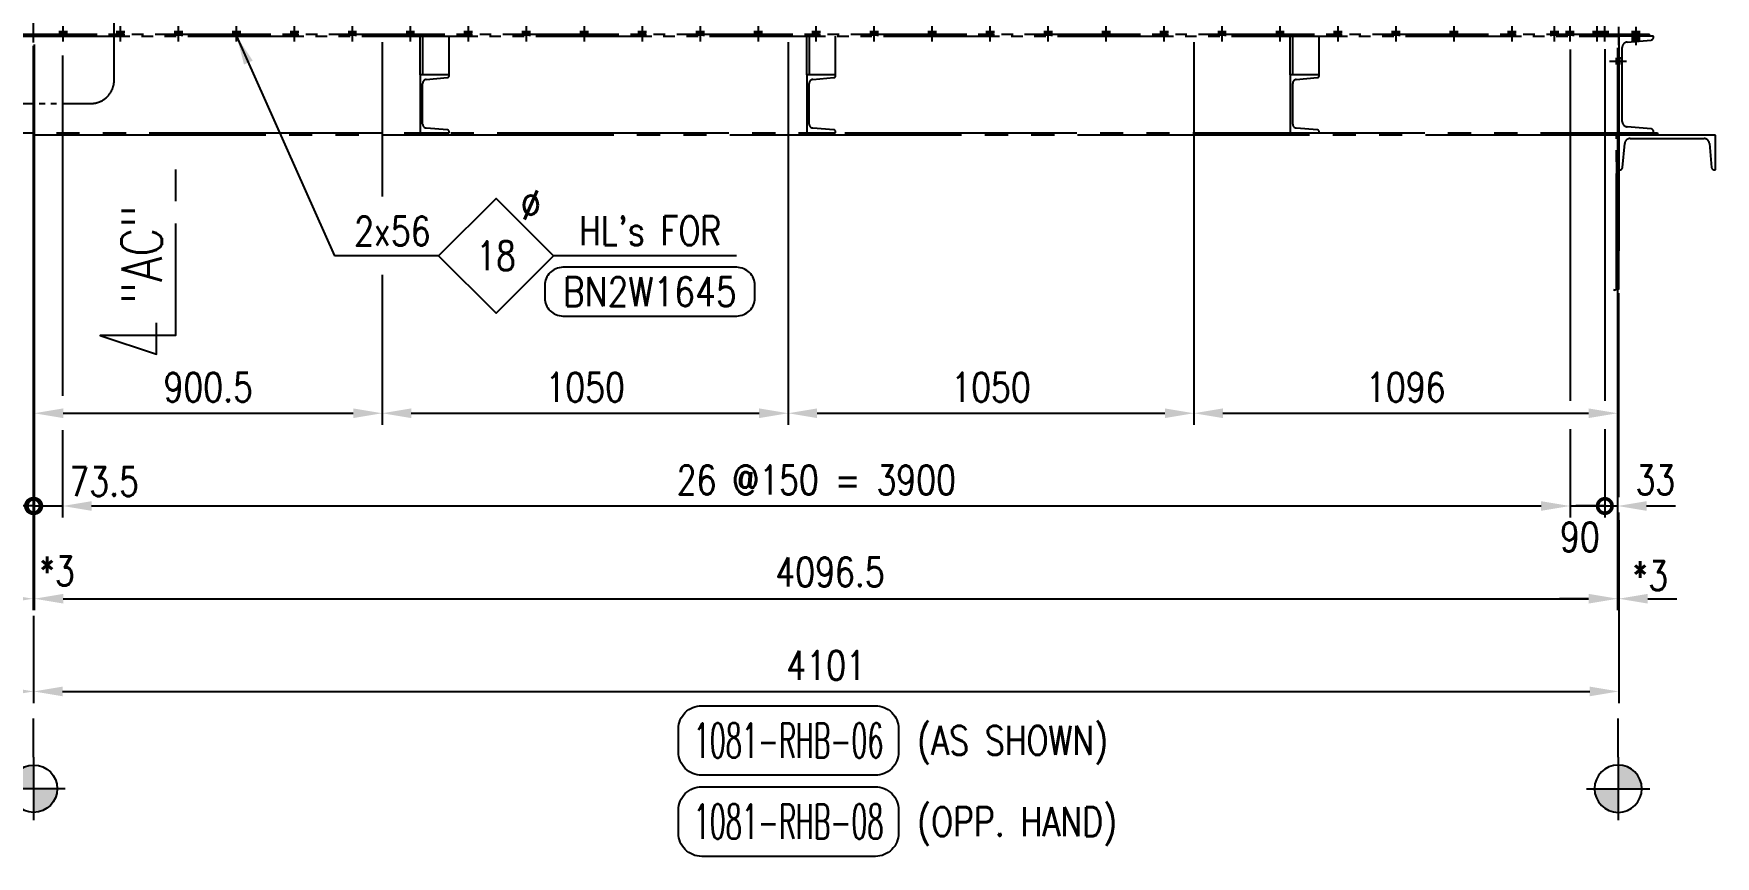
# Model space of a CAD drawing. Header units: millimetres. Extents: x 0 to 232280, y -26939 to 23794.
# Drawn here: x 10841 to 15192, y 7196 to 9326 of the extents above; entities that cross this region are included whole.
import ezdxf
from ezdxf.enums import TextEntityAlignment as Align

# ---------------------------------------------------------------- set-up
doc = ezdxf.new("R2010")
doc.units = ezdxf.units.MM
doc.header["$LTSCALE"] = 30
for name, pattern in [('JNK-CENTER', [34, 30, -1.5, 1, -1.5]), ('JNK-HIDDEN', [3, 2, -1]), ('JNK-PHANTOM', [15, 10, -1, 1, -1, 1, -1]), ('PH2', [15, 10, -1, 1, -1, 1, -1]), ('PHA', [30, 20, -2, 2, -2, 2, -2])]:
    doc.linetypes.add(name, pattern=pattern)
for name, color, linetype in [('CEN-R', 1, 'JNK-CENTER'), ('CON-C', 4, 'Continuous'), ('CON-G', 3, 'Continuous'), ('CON-W', 7, 'Continuous'), ('CON-Y', 2, 'Continuous'), ('det', 2, 'PH2'), ('Dim-W', 7, 'Continuous'), ('HID-Y', 2, 'JNK-HIDDEN'), ('PAN-W', 6, 'PHA'), ('PHA-M', 6, 'JNK-PHANTOM'), ('STL-OBJT', 7, 'Continuous')]:
    doc.layers.add(name, color=color, linetype=linetype)
doc.styles.add('SIMPLEX', font='simplex.shx', dxfattribs={"width": 0.8})
doc.dimstyles.new('DIM30', dxfattribs={"dimscale": 30, "dimtxt": 2.5, "dimasz": 2.5, "dimexe": 1, "dimexo": 1, "dimgap": 1, "dimtad": 1, "dimdec": 0, "dimdsep": 46, "dimtxsty": 'SIMPLEX', "dimcen": 0, "dimclrd": 7, "dimclre": 7, "dimclrt": 2, "dimadec": 1, "dimazin": 2, "dimtfac": 1, "dimtdec": 0, "dimtix": 1, "dimtmove": 2, "dimatfit": 0, "dimfxl": 1, "dimtolj": 1, "dimtzin": 0, "dimarcsym": 0})
doc.dimstyles.new('DIM40', dxfattribs={"dimscale": 40, "dimtxt": 2.5, "dimasz": 2.5, "dimexe": 1, "dimexo": 1, "dimgap": 1, "dimtad": 1, "dimdec": 0, "dimdsep": 46, "dimtxsty": 'SIMPLEX', "dimcen": 0, "dimclrd": 7, "dimclre": 7, "dimclrt": 2, "dimadec": 1, "dimazin": 2, "dimtfac": 1, "dimtdec": 0, "dimtix": 1, "dimtmove": 2, "dimatfit": 2, "dimfxl": 1, "dimtolj": 1, "dimtzin": 0, "dimarcsym": 1})

# ---------------------------------------------------------------- blocks, each defined once
blk = doc.blocks.new('A$C22F44257')
at = {"layer": 'CEN-R'}
blk.add_line((0, 14), (0, -17.5), dxfattribs=at)
at = {"layer": 'HID-Y'}
for p, q in [((-9, 0), (-9, -6)), ((9, 0), (9, -6))]:
    blk.add_line(p, q, dxfattribs=at)
blk = doc.blocks.new('A$C1E9C7F7A')
at = {"layer": 'Dim-W'}
blk.add_solid([(-9, 31), (-9, 17), (9, 31), (9, 17)], dxfattribs=at)
at = {"layer": 'STL-OBJT', "rotation": 180}
for p in [(0, 25), (0, 17)]:
    blk.add_blockref('A$C22F44257', p, dxfattribs=at)
blk = doc.blocks.new('FS-MARK')
h = blk.add_hatch(color=256)
edge = h.paths.add_edge_path()
edge.add_arc((0, 0), 1.75, 90, 180)
edge.add_line((-1.75, 0), (0, 0))
edge.add_line((0, 0), (0, 1.75))
h = blk.add_hatch(color=256)
edge = h.paths.add_edge_path()
edge.add_line((0, 0), (0, -1.75))
edge.add_arc((0, 0), 1.75, 270, 360)
edge.add_line((1.75, 0), (0, 0))
for p, q in [((0, 2.33), (0, -2.33)), ((2.33, 0), (-2.33, 0))]:
    blk.add_line(p, q)
blk.add_circle((0, 0), 1.75)
at = {"layer": 'CON-Y', "style": 'SIMPLEX', "width": 0.8}
blk.add_attdef('F.S.', (3.19, 1), '', height=2.5, dxfattribs=at)
blk = doc.blocks.new('*D78')
at = {"layer": 'DEFPOINTS', "color": 0, "transparency": 16777216}
for p in [(10839.1, 9324.1), (10842.1, 9324.1), (10842.1, 7863.1)]:
    blk.add_point(p, dxfattribs=at)
at = {"layer": 'Dim-W', "color": 7, "lineweight": -2, "transparency": 16777216}
for p, q in [((10839.1, 9294.1), (10839.1, 7833.1)), ((10842.1, 9294.1), (10842.1, 7833.1)), ((10764.1, 7863.1), (10689.1, 7863.1)), ((10839.1, 7863.1), (10842.1, 7863.1)), ((10917.1, 7863.1), (10992.1, 7863.1))]:
    blk.add_line(p, q, dxfattribs=at)
at = {"layer": 'Dim-W', "color": 7, "transparency": 16777216}
for points in [[(10764.1, 7875.6), (10764.1, 7850.6), (10839.1, 7863.1)], [(10917.1, 7875.6), (10917.1, 7850.6), (10842.1, 7863.1)]]:
    blk.add_solid(points, dxfattribs=at)
at = {"layer": 'Dim-W', "color": 2, "transparency": 16777216, "insert": (10901, 7997.1), "char_height": 75, "attachment_point": 5, "style": 'SIMPLEX'}
blk.add_mtext('\\A1;\\P*3', dxfattribs=at)
blk = doc.blocks.new('_DotSmall')
at = {"color": 0, "linetype": 'ByBlock', "const_width": 0.5}
blk.add_lwpolyline([(-0.0625, 0, 1), (0.0625, 0, 1)], format="xyb", close=True, dxfattribs=at)
blk = doc.blocks.new('*D79')
at = {"layer": 'DEFPOINTS', "color": 0, "transparency": 16777216}
for p in [(10842.1, 9324.1), (10915.6, 9298.6), (10915.6, 8103.1)]:
    blk.add_point(p, dxfattribs=at)
at = {"layer": 'Dim-W', "color": 7, "lineweight": -2, "transparency": 16777216}
for p, q in [((10842.1, 9294.1), (10842.1, 8073.1)), ((10915.6, 9268.6), (10915.6, 8387.9)), ((10915.6, 8299.7), (10915.6, 8285.7)), ((10915.6, 8225.4), (10915.6, 8073.1)), ((10842.1, 8103.1), (10767.1, 8103.1)), ((10842.1, 8103.1), (10915.6, 8103.1)), ((10990.6, 8103.1), (11065.6, 8103.1))]:
    blk.add_line(p, q, dxfattribs=at)
at = {"layer": 'Dim-W', "color": 7, "transparency": 16777216}
blk.add_solid([(10990.6, 8115.6), (10990.6, 8090.6), (10915.6, 8103.1)], dxfattribs=at)
at = {"layer": 'Dim-W', "color": 7, "lineweight": -2, "transparency": 16777216, "xscale": 75, "yscale": 75, "zscale": 75}
blk.add_blockref('_DotSmall', (10842.1, 8103.1), dxfattribs=at)
at = {"layer": 'Dim-W', "color": 2, "transparency": 16777216, "insert": (11023, 8228.9), "char_height": 75, "attachment_point": 5, "style": 'SIMPLEX'}
blk.add_mtext('\\A1;\\P73.5', dxfattribs=at)
blk = doc.blocks.new('*D80')
at = {"layer": 'DEFPOINTS', "color": 0, "transparency": 16777216}
for p in [(10839.1, 9324.1), (10765.6, 9298.6), (10765.6, 8103.1)]:
    blk.add_point(p, dxfattribs=at)
at = {"layer": 'Dim-W', "color": 7, "lineweight": -2, "transparency": 16777216}
for p, q in [((10765.6, 9268.6), (10765.6, 8387.9)), ((10839.1, 9294.1), (10839.1, 8140.6)), ((10765.6, 8313.4), (10765.6, 8285.7)), ((10765.6, 8225.4), (10765.6, 8073.1)), ((10690.6, 8103.1), (10615.6, 8103.1)), ((10879.6, 8103.1), (10914.1, 8103.1))]:
    blk.add_line(p, q, dxfattribs=at)
at = {"layer": 'Dim-W', "color": 7, "transparency": 16777216}
blk.add_solid([(10690.6, 8115.6), (10690.6, 8090.6), (10765.6, 8103.1)], dxfattribs=at)
at = {"layer": 'Dim-W', "color": 7, "lineweight": -2, "transparency": 16777216, "xscale": 75, "yscale": 75, "zscale": 75, "rotation": 180}
blk.add_blockref('_DotSmall', (10839.1, 8103.1), dxfattribs=at)
at = {"layer": 'Dim-W', "color": 2, "transparency": 16777216, "insert": (10690.6, 8090.6), "char_height": 75, "attachment_point": 5, "style": 'SIMPLEX'}
blk.add_mtext('\\A1;\\P73.5', dxfattribs=at)
blk = doc.blocks.new('DUCT-TAG')
at = {"layer": 'CON-G'}
blk.add_lwpolyline([(-9.49, -1), (-9.49, 1, -0.414214), (-7.49, 3), (7.49, 3, -0.414214), (9.49, 1), (9.49, -1, -0.414214), (7.49, -3), (-7.49, -3, -0.414214)], format="xyb", close=True, dxfattribs=at)
at = {"layer": 'CON-G', "style": 'SIMPLEX', "width": 1.246304}
blk.add_attdef('NAME', text='', height=3, dxfattribs=at).set_placement((-8.19, -1.5), (8.19, -1.5), align=Align.FIT)
at = {"layer": 'CON-Y', "style": 'SIMPLEX'}
blk.add_attdef('ELEVATION', text='', height=2, dxfattribs=at).set_placement((0, -6.02), align=Align.CENTER)
blk = doc.blocks.new('*D108')
at = {"layer": 'DEFPOINTS', "color": 0, "transparency": 16777216}
for p in [(10842.1, 9324.1), (14938.6, 9319.1), (14938.6, 7863.1)]:
    blk.add_point(p, dxfattribs=at)
at = {"layer": 'Dim-W', "color": 7, "lineweight": -2, "transparency": 16777216}
for p, q in [((10842.1, 9294.1), (10842.1, 7833.1)), ((14938.6, 9289.1), (14938.6, 7833.1)), ((10917.1, 7863.1), (14863.6, 7863.1))]:
    blk.add_line(p, q, dxfattribs=at)
at = {"layer": 'Dim-W', "color": 7, "transparency": 16777216}
for points in [[(10917.1, 7875.6), (10917.1, 7850.6), (10842.1, 7863.1)], [(14863.6, 7875.6), (14863.6, 7850.6), (14938.6, 7863.1)]]:
    blk.add_solid(points, dxfattribs=at)
at = {"layer": 'Dim-W', "color": 2, "transparency": 16777216, "insert": (12901, 7932.3), "char_height": 75, "attachment_point": 5, "style": 'SIMPLEX'}
blk.add_mtext('\\A1;4096.5', dxfattribs=at)
blk = doc.blocks.new('*D109')
at = {"layer": 'DEFPOINTS', "color": 0, "transparency": 16777216}
for p in [(14938.6, 9319.1), (14941.6, 7863.1), (14941.6, 7863.1)]:
    blk.add_point(p, dxfattribs=at)
at = {"layer": 'Dim-W', "color": 7, "lineweight": -2, "transparency": 16777216}
for p, q in [((14938.6, 9289.1), (14938.6, 7833.1)), ((14863.6, 7863.1), (14788.6, 7863.1)), ((14938.6, 7863.1), (14941.6, 7863.1)), ((15016.6, 7863.1), (15091.6, 7863.1))]:
    blk.add_line(p, q, dxfattribs=at)
at = {"layer": 'Dim-W', "color": 7, "transparency": 16777216}
for points in [[(14863.6, 7875.6), (14863.6, 7850.6), (14938.6, 7863.1)], [(15016.6, 7875.6), (15016.6, 7850.6), (14941.6, 7863.1)]]:
    blk.add_solid(points, dxfattribs=at)
at = {"layer": 'Dim-W', "color": 2, "transparency": 16777216, "insert": (15022.9, 7985.1), "char_height": 75, "attachment_point": 5, "style": 'SIMPLEX'}
blk.add_mtext('\\A1;\\P*3', dxfattribs=at)
blk = doc.blocks.new('*D110')
at = {"layer": 'DEFPOINTS', "color": 0, "transparency": 16777216}
for p in [(14941.6, 8096.5), (10840.6, 7848.5), (14941.6, 7623.1)]:
    blk.add_point(p, dxfattribs=at)
at = {"layer": 'Dim-W', "color": 7, "lineweight": -2, "transparency": 16777216}
for p, q in [((14941.6, 8066.5), (14941.6, 7593.1)), ((10840.6, 7818.5), (10840.6, 7593.1)), ((10915.6, 7623.1), (14866.6, 7623.1))]:
    blk.add_line(p, q, dxfattribs=at)
at = {"layer": 'Dim-W', "color": 7, "transparency": 16777216}
for points in [[(10915.6, 7635.6), (10915.6, 7610.6), (10840.6, 7623.1)], [(14866.6, 7635.6), (14866.6, 7610.6), (14941.6, 7623.1)]]:
    blk.add_solid(points, dxfattribs=at)
at = {"layer": 'Dim-W', "color": 2, "transparency": 16777216, "insert": (12891, 7690.6), "char_height": 75, "attachment_point": 5, "style": 'SIMPLEX'}
blk.add_mtext('\\A1;4101', dxfattribs=at)
blk = doc.blocks.new('*D111')
at = {"layer": 'DEFPOINTS', "color": 0, "transparency": 16777216}
for p in [(14905.6, 8332.1), (14938.6, 8159.9), (14938.6, 8103.1)]:
    blk.add_point(p, dxfattribs=at)
at = {"layer": 'Dim-W', "color": 7, "lineweight": -2, "transparency": 16777216}
for p, q in [((14905.6, 8302.1), (14905.6, 8073.1)), ((14905.6, 8103.1), (14830.6, 8103.1)), ((14905.6, 8103.1), (14938.6, 8103.1)), ((14938.6, 8129.9), (14938.6, 8073.1)), ((15013.6, 8103.1), (15088.6, 8103.1))]:
    blk.add_line(p, q, dxfattribs=at)
at = {"layer": 'Dim-W', "color": 7, "transparency": 16777216}
blk.add_solid([(15013.6, 8115.6), (15013.6, 8090.6), (14938.6, 8103.1)], dxfattribs=at)
at = {"layer": 'Dim-W', "color": 7, "lineweight": -2, "transparency": 16777216, "xscale": 75, "yscale": 75, "zscale": 75}
blk.add_blockref('_DotSmall', (14905.6, 8103.1), dxfattribs=at)
at = {"layer": 'Dim-W', "color": 2, "transparency": 16777216, "insert": (15036.3, 8170.6), "char_height": 75, "attachment_point": 5, "style": 'SIMPLEX'}
blk.add_mtext('\\A1;33', dxfattribs=at)
blk = doc.blocks.new('*D112')
at = {"layer": 'DEFPOINTS', "color": 0, "transparency": 16777216}
for p in [(14815.6, 8331.6), (14905.6, 8302.1), (14905.6, 8103.1)]:
    blk.add_point(p, dxfattribs=at)
at = {"layer": 'Dim-W', "color": 7, "lineweight": -2, "transparency": 16777216}
for p, q in [((14815.6, 8301.6), (14815.6, 8073.1)), ((14905.6, 8272.1), (14905.6, 8073.1)), ((14815.6, 8103.1), (14905.6, 8103.1))]:
    blk.add_line(p, q, dxfattribs=at)
at = {"layer": 'Dim-W', "color": 2, "transparency": 16777216, "insert": (14841.1, 8023.1), "char_height": 75, "attachment_point": 5, "style": 'SIMPLEX'}
blk.add_mtext('\\A1;90', dxfattribs=at)
blk = doc.blocks.new('_None')
blk = doc.blocks.new('*D113')
at = {"layer": 'DEFPOINTS', "color": 0, "transparency": 16777216}
for p in [(10915.6, 8103.1), (14815.6, 8103.1), (14815.6, 8103.1)]:
    blk.add_point(p, dxfattribs=at)
at = {"layer": 'Dim-W', "color": 7, "lineweight": -2, "transparency": 16777216}
for p, q in [((10990.6, 8103.1), (14740.6, 8103.1)), ((14815.6, 8073.1), (14815.6, 8073.1))]:
    blk.add_line(p, q, dxfattribs=at)
at = {"layer": 'Dim-W', "color": 7, "transparency": 16777216}
for points in [[(10990.6, 8115.6), (10990.6, 8090.6), (10915.6, 8103.1)], [(14740.6, 8115.6), (14740.6, 8090.6), (14815.6, 8103.1)]]:
    blk.add_solid(points, dxfattribs=at)
at = {"layer": 'Dim-W', "color": 2, "transparency": 16777216, "insert": (12865.6, 8170.6), "char_height": 75, "attachment_point": 5, "style": 'SIMPLEX'}
blk.add_mtext('\\A1;26 @150 = 3900', dxfattribs=at)
blk = doc.blocks.new('*D115')
at = {"layer": 'DEFPOINTS', "color": 0, "transparency": 16777216}
for p in [(6739.6, 8096.5), (10840.6, 7848.5), (6739.6, 7623.1)]:
    blk.add_point(p, dxfattribs=at)
at = {"layer": 'Dim-W', "color": 7, "lineweight": -2, "transparency": 16777216}
for p, q in [((6739.6, 8066.5), (6739.6, 7593.1)), ((10840.6, 7818.5), (10840.6, 7593.1)), ((10765.6, 7623.1), (6814.6, 7623.1))]:
    blk.add_line(p, q, dxfattribs=at)
at = {"layer": 'Dim-W', "color": 7, "transparency": 16777216}
for points in [[(6814.6, 7635.6), (6814.6, 7610.6), (6739.6, 7623.1)], [(10765.6, 7635.6), (10765.6, 7610.6), (10840.6, 7623.1)]]:
    blk.add_solid(points, dxfattribs=at)
at = {"layer": 'Dim-W', "color": 2, "transparency": 16777216, "insert": (8790.2, 7690.6), "char_height": 75, "attachment_point": 5, "style": 'SIMPLEX'}
blk.add_mtext('\\A1;4101', dxfattribs=at)
blk = doc.blocks.new('*D118')
at = {"layer": 'DEFPOINTS', "color": 0, "transparency": 16777216}
for p in [(13842.5, 9333.1), (14938.6, 8343.1), (14938.6, 8343.1)]:
    blk.add_point(p, dxfattribs=at)
at = {"layer": 'Dim-W', "color": 7, "lineweight": -2, "transparency": 16777216}
for p, q in [((13842.5, 9303.1), (13842.5, 8313.1)), ((13917.5, 8343.1), (14863.6, 8343.1)), ((14938.6, 8313.1), (14938.6, 8313.1))]:
    blk.add_line(p, q, dxfattribs=at)
at = {"layer": 'Dim-W', "color": 7, "transparency": 16777216}
for points in [[(13917.5, 8355.6), (13917.5, 8330.6), (13842.5, 8343.1)], [(14863.6, 8355.6), (14863.6, 8330.6), (14938.6, 8343.1)]]:
    blk.add_solid(points, dxfattribs=at)
at = {"layer": 'Dim-W', "color": 2, "transparency": 16777216, "insert": (14390.6, 8410.6), "char_height": 75, "attachment_point": 5, "style": 'SIMPLEX'}
blk.add_mtext('\\A1;1096', dxfattribs=at)
blk = doc.blocks.new('A$C61CA55DC')
at = {"layer": 'CEN-R'}
blk.add_line((-44, 0), (0, 0), dxfattribs=at)
at = {"layer": 'Dim-W'}
blk.add_solid([(-29, 9), (-29, -9), (-15, 9), (-15, -9)], dxfattribs=at)
at = {"layer": 'HID-Y'}
blk.add_line((-20, 9), (-15, 9), dxfattribs=at)
blk = doc.blocks.new('A$C35AE5442')
at = {"layer": 'CEN-R'}
for p in [(35, -33.2), (35, -37)]:
    blk.add_line(p, (35, 10.2), dxfattribs=at)
at = {"layer": 'Dim-W'}
blk.add_solid([(26, 0), (26, -26.6), (44, 0), (44, -28.2)], dxfattribs=at)
at = {"layer": 'HID-Y'}
for p, q in [((26, -6), (26, 0)), ((26, -27), (26, -14)), ((44, -6), (44, 0)), ((44, -28.6), (44, -14))]:
    blk.add_line(p, q, dxfattribs=at)
at = {"layer": 'Dim-W', "xscale": -1}
for p in [(116, -31), (206, -31), (356, -31), (506, -31), (656, -31), (806, -31), (956, -31), (1106, -31), (1256, -31), (1406, -31), (1556, -31), (1706, -31), (1856, -31), (2006, -31), (2156, -31), (2306, -31), (2456, -31), (2606, -31), (2756, -31), (2906, -31), (3056, -31), (3206, -31), (3356, -31), (3506, -31), (3656, -31), (3806, -31), (3956, -31), (4104.5, -31)]:
    blk.add_blockref('A$C1E9C7F7A', p, dxfattribs=at)
blk = doc.blocks.new('BOLTHOLE')
at = {"layer": 'CON-W'}
blk.add_line((25.7, 0), (9.9, 0), dxfattribs=at)
blk.add_lwpolyline([(0, 0), (4.95, 4.95), (9.9, 0), (4.95, -4.95)], close=True, dxfattribs=at)
at = {"layer": 'CON-Y', "style": 'SIMPLEX', "width": 0.8}
for s, p in [('%%C', (8.81, 3.12)), ("HL's FOR", (24.37, 0.9))]:
    blk.add_text(s, height=2.5, dxfattribs=at).set_placement(p, align=Align.RIGHT)
blk.add_attdef('4', text='', height=2.5, dxfattribs=at).set_placement((-0.69, 0.87), align=Align.RIGHT)
blk.add_attdef('22', text='', height=2.5, dxfattribs=at).set_placement((4.95, 0), align=Align.MIDDLE_CENTER)
blk = doc.blocks.new('boltmark')
at = {"layer": 'CON-Y'}
blk.add_lwpolyline([(0, -4.2), (15, -4.2, 0.414214), (16.56, -2.64), (16.56, -1.56, 0.414214), (15, 0), (0, 0, 0.414214), (-1.56, -1.56), (-1.56, -2.64, 0.414214)], format="xyb", close=True, dxfattribs=at)
at = {"layer": 'CON-G', "style": 'SIMPLEX', "width": 0.802523}
blk.add_attdef('BN2W1650', text='', height=2.5, dxfattribs=at).set_placement((0, -3.35), (15, -3.35), align=Align.FIT)
blk = doc.blocks.new('*D222')
at = {"layer": 'DEFPOINTS', "color": 0, "transparency": 16777216}
for p in [(12792.5, 9333.1), (13842.5, 9273.1), (13842.5, 8343.1)]:
    blk.add_point(p, dxfattribs=at)
at = {"layer": 'Dim-W', "color": 7, "lineweight": -2, "transparency": 16777216}
for p, q in [((12792.5, 9303.1), (12792.5, 8313.1)), ((13842.5, 9243.1), (13842.5, 8313.1)), ((12867.5, 8343.1), (13767.5, 8343.1))]:
    blk.add_line(p, q, dxfattribs=at)
at = {"layer": 'Dim-W', "color": 7, "transparency": 16777216}
for points in [[(12867.5, 8355.6), (12867.5, 8330.6), (12792.5, 8343.1)], [(13767.5, 8355.6), (13767.5, 8330.6), (13842.5, 8343.1)]]:
    blk.add_solid(points, dxfattribs=at)
at = {"layer": 'Dim-W', "color": 2, "transparency": 16777216, "insert": (13317.5, 8410.6), "char_height": 75, "attachment_point": 5, "style": 'SIMPLEX'}
blk.add_mtext('\\A1;1050', dxfattribs=at)
blk = doc.blocks.new('*D223')
at = {"layer": 'DEFPOINTS', "color": 0, "transparency": 16777216}
for p in [(11742.5, 9333.1), (12792.5, 8343.1), (12792.5, 8343.1)]:
    blk.add_point(p, dxfattribs=at)
at = {"layer": 'Dim-W', "color": 7, "lineweight": -2, "transparency": 16777216}
for p, q in [((11742.5, 9303.1), (11742.5, 8904.2)), ((11742.5, 8701.6), (11742.5, 8313.1)), ((11817.5, 8343.1), (12717.5, 8343.1))]:
    blk.add_line(p, q, dxfattribs=at)
at = {"layer": 'Dim-W', "color": 7, "transparency": 16777216}
for points in [[(11817.5, 8355.6), (11817.5, 8330.6), (11742.5, 8343.1)], [(12717.5, 8355.6), (12717.5, 8330.6), (12792.5, 8343.1)]]:
    blk.add_solid(points, dxfattribs=at)
at = {"layer": 'Dim-W', "color": 2, "transparency": 16777216, "insert": (12267.5, 8410.6), "char_height": 75, "attachment_point": 5, "style": 'SIMPLEX'}
blk.add_mtext('\\A1;1050', dxfattribs=at)
blk = doc.blocks.new('*D224')
at = {"layer": 'DEFPOINTS', "color": 0, "transparency": 16777216}
for p in [(10842.1, 9327.1), (11742.5, 9333.1), (11742.5, 8343.1)]:
    blk.add_point(p, dxfattribs=at)
at = {"layer": 'Dim-W', "color": 7, "lineweight": -2, "transparency": 16777216}
for p, q in [((10842.1, 9297.1), (10842.1, 8313.1)), ((11742.5, 9303.1), (11742.5, 8904.2)), ((11742.5, 8701.6), (11742.5, 8313.1)), ((10917.1, 8343.1), (11667.5, 8343.1))]:
    blk.add_line(p, q, dxfattribs=at)
at = {"layer": 'Dim-W', "color": 7, "transparency": 16777216}
for points in [[(10917.1, 8355.6), (10917.1, 8330.6), (10842.1, 8343.1)], [(11667.5, 8355.6), (11667.5, 8330.6), (11742.5, 8343.1)]]:
    blk.add_solid(points, dxfattribs=at)
at = {"layer": 'Dim-W', "color": 2, "transparency": 16777216, "insert": (11292.3, 8410.6), "char_height": 75, "attachment_point": 5, "style": 'SIMPLEX'}
blk.add_mtext('\\A1;900.5', dxfattribs=at)
blk = doc.blocks.new('SECMARK2')
at = {"layer": 'CON-C'}
blk.add_line((0, 0), (-2.72, 0), dxfattribs=at)
blk.add_lwpolyline([(-4.67, 0), (-14.32, 0), (-14.32, 6.51), (-15.93, 1.64), (-13.23, 1.64)], dxfattribs=at)
at = {"layer": 'CON-C', "style": 'SIMPLEX', "width": 0.8}
blk.add_attdef('TAG', (-12.98, 1.18), '', height=3.5, dxfattribs=at)

msp = doc.modelspace()

# ---------------------------------------------------------------- linework, layer by layer
at = {"layer": 'CEN-R', "ltscale": 0.7}
msp.add_line((10840.59, 9303.05), (10840.59, 10609.14), dxfattribs=at)
at = {"layer": 'CEN-R'}
for p, q in [((14941.59, 9296.12), (14941.59, 9343.33)), ((14986.59, 9299.95), (14986.59, 9343.33)), ((14986.59, 9296.12), (14986.59, 9343.33))]:
    msp.add_line(p, q, dxfattribs=at)
at = {"layer": 'CON-W'}
msp.add_line((11888.43, 8750.82), (11619.15, 8750.82), dxfattribs=at)
msp.add_spline([(14928.27, 8663.14), (14932.33, 8661.97), (14937.72, 8664.55), (14941.59, 8663.14)], degree=3, dxfattribs=at)
at = {"layer": 'det', "ltscale": 0.5}
msp.add_lwpolyline([(10690.06, 9144.79), (10988.83, 9144.79, 0.4142136), (11048.83, 9204.79), (11048.83, 9512.54, 0.4142136), (10988.83, 9572.54), (10690.06, 9572.54, 0.4142136), (10630.06, 9512.54), (10630.06, 9204.79, 0.4142136)], format="xyb", close=True, dxfattribs=at)
at = {"layer": 'Dim-W'}
for p, q in [((14815.59, 9284.8), (14815.59, 8375.58)), ((14905.59, 9285.34), (14905.59, 8375.58)), ((14941.59, 8125.72), (14941.59, 8653.81)), ((10915.59, 8299.74), (10915.59, 8073.14)), ((14941.59, 8066.55), (14941.59, 8086.14)), ((10840.59, 7453.14), (10840.59, 7553.14)), ((14940.09, 7453.14), (14940.09, 7553.14))]:
    msp.add_line(p, q, dxfattribs=at)
at = {"layer": 'HID-Y'}
for p, q in [((14977.59, 9304.52), (14977.59, 9319.14)), ((14995.59, 9306.1), (14995.59, 9319.14))]:
    msp.add_line(p, q, dxfattribs=at)
at = {"layer": 'PAN-W'}
for p, q in [((11840.59, 9219.14), (11840.59, 9319.14)), ((11847.59, 9219.14), (11847.59, 9319.14)), ((11915.59, 9219.14), (11915.59, 9319.14)), ((12840.59, 9219.14), (12840.59, 9319.14)), ((12847.59, 9219.14), (12847.59, 9319.14)), ((12915.59, 9219.14), (12915.59, 9319.14)), ((14091.59, 9219.14), (14091.59, 9319.14)), ((14098.59, 9219.14), (14098.59, 9319.14)), ((14166.59, 9219.14), (14166.59, 9319.14)), ((6639.59, 9069.14), (15041.59, 9069.14)), ((15041.59, 9063.14), (6639.59, 9063.14)), ((15041.59, 9069.14), (15041.59, 9063.14))]:
    msp.add_line(p, q, dxfattribs=at)
for points in [[(14941.59, 9319.14), (14941.59, 9069.14), (15031.59, 9069.14), (15031.59, 9072.18, 0.3888787), (15025.2, 9079.16), (14963.37, 9084.57, -0.3888787), (14950.59, 9098.51), (14950.59, 9289.77, -0.3888787), (14963.37, 9303.72), (15025.2, 9309.13, 0.3888787), (15031.59, 9316.1), (15031.59, 9319.14)], [(11840.59, 9219.14), (11840.59, 9069.14), (11915.59, 9069.14), (11915.59, 9071.56, 0.3888787), (11911.02, 9076.54), (11856.22, 9081.34, -0.3888787), (11847.09, 9091.3), (11847.09, 9196.98, -0.3888787), (11856.22, 9206.94), (11911.02, 9211.74, 0.3888787), (11915.59, 9216.72), (11915.59, 9219.14)], [(12840.59, 9219.14), (12840.59, 9069.14), (12915.59, 9069.14), (12915.59, 9071.56, 0.3888787), (12911.02, 9076.54), (12856.22, 9081.34, -0.3888787), (12847.09, 9091.3), (12847.09, 9196.98, -0.3888787), (12856.22, 9206.94), (12911.02, 9211.74, 0.3888787), (12915.59, 9216.72), (12915.59, 9219.14)], [(14091.59, 9219.14), (14091.59, 9069.14), (14166.59, 9069.14), (14166.59, 9071.56, 0.3888787), (14162.02, 9076.54), (14107.22, 9081.34, -0.3888787), (14098.09, 9091.3), (14098.09, 9196.98, -0.3888787), (14107.22, 9206.94), (14162.02, 9211.74, 0.3888787), (14166.59, 9216.72), (14166.59, 9219.14)], [(15191.59, 9063.14), (14941.59, 9063.14), (14941.59, 8973.14), (14944.63, 8973.14, 0.3888787), (14951.6, 8979.53), (14957.01, 9041.36, -0.3888787), (14970.96, 9054.14), (15162.22, 9054.14, -0.3888787), (15176.16, 9041.36), (15181.57, 8979.53, 0.3888787), (15188.55, 8973.14), (15191.59, 8973.14)]]:
    msp.add_lwpolyline(points, format="xyb", close=True, dxfattribs=at)
at = {"layer": 'PHA-M'}
for p, q in [((6654.59, 9324.14), (15021.59, 9324.14)), ((6739.59, 9319.14), (14941.59, 9319.14)), ((15021.59, 9319.14), (15021.59, 9324.14)), ((14935.59, 8663.66), (14935.59, 9063.14)), ((14935.59, 9063.14), (14941.59, 9063.14)), ((14941.59, 8663.14), (14941.59, 9063.14)), ((14935.59, 9013.14), (14935.59, 8766.23)), ((14941.59, 9013.14), (14941.59, 8763.4))]:
    msp.add_line(p, q, dxfattribs=at)

# ---------------------------------------------------------------- block references
at = {"xscale": 30, "yscale": 30, "zscale": 30}
for name, p, values in [('BOLTHOLE', (11888.43, 8750.82), {'4': '2x56', '22': '18'}), ('boltmark', (12209.75, 8720.82), {'BN2W1650': 'BN2W1645'})]:
    msp.add_blockref(name, p, dxfattribs=at).add_auto_attribs(values)
at = {"layer": 'CON-W'}
ref = msp.add_blockref('DUCT-TAG', (12793.66, 7496.27), dxfattribs=dict(at, xscale=30, yscale=30, zscale=30))
ref.add_attrib('NAME', '1081-RHB-06', dxfattribs={"layer": 'CON-G', "height": 90, "style": 'SIMPLEX', "width": 0.518824}).set_placement((12547.96, 7451.27), (13039.36, 7451.27), align=Align.FIT)
ref = msp.add_blockref('DUCT-TAG', (12793.66, 7286.27), dxfattribs=dict(at, xscale=30, yscale=30, zscale=30))
ref.add_attrib('NAME', '1081-RHB-08', dxfattribs={"layer": 'CON-G', "height": 90, "style": 'SIMPLEX', "width": 0.516486}).set_placement((12547.96, 7241.27), (13039.36, 7241.27), align=Align.FIT)
at = {"layer": 'Dim-W', "xscale": -1}
msp.add_blockref('A$C35AE5442', (15021.59, 9333.14), dxfattribs=at)
at = {"layer": 'Dim-W'}
for name, p in [('A$C1E9C7F7A', (14665.59, 9302.17)), ('A$C1E9C7F7A', (14775.59, 9302.17)), ('A$C1E9C7F7A', (14885.59, 9302.17)), ('A$C61CA55DC', (14961.59, 9254.11))]:
    msp.add_blockref(name, p, dxfattribs=at)
ref = msp.add_blockref('SECMARK2', (11208.03, 8974.04), dxfattribs=dict(at, xscale=30, yscale=30, zscale=30, rotation=90.00000000000001))
ref.add_attrib('TAG', '"AC"', (11172.63, 8625.62), dxfattribs={"layer": 'CON-C', "height": 105, "rotation": 90, "style": 'SIMPLEX', "width": 0.8})
at = {"layer": 'Dim-W', "yscale": 35, "zscale": 35}
for p, xscale in [((10840.59, 7371.47), 35), ((14940.09, 7371.47), -35)]:
    msp.add_blockref('FS-MARK', p, dxfattribs=dict(at, xscale=xscale))

# ---------------------------------------------------------------- texts
at = {"layer": 'CON-W', "color": 2, "style": 'SIMPLEX', "width": 0.8}
for s, p in [('(AS SHOWN)', (13126.87, 7496.27)), ('(OPP. HAND)', (13126.87, 7286.27))]:
    msp.add_text(s, height=75, dxfattribs=at).set_placement(p, align=Align.MIDDLE_LEFT)

# ---------------------------------------------------------------- dimensions: what is measured, and where the dimension line sits
at = {"layer": 'Dim-W'}
dim = msp.add_linear_dim(base=(10765.59, 8103.14), p1=(10839.09, 9324.14), p2=(10765.59, 9298.63), angle=180, text='\\X<>', dimstyle='DIM30', override={"dimdec": 1, "dimblk1": 'DotSmall', "dimsah": 1}, dxfattribs=at)
dim.commit()
dim.dimension.update_dxf_attribs({"geometry": '*D80', "text_midpoint": (10690.59, 8090.64), "dimtype": 160})
for base, p1, p2, picture, middle in [((10842.09, 7863.14), (10839.09, 9324.14), (10842.09, 9324.14), '*D78', (10901.03, 7997.11)), ((14941.59, 7863.14), (14938.59, 9319.14), (14941.59, 7863.14), '*D109', (15022.93, 7985.13))]:
    dim = msp.add_linear_dim(base=base, p1=p1, p2=p2, text='\\X*<>', dimstyle='DIM30', dxfattribs=at)
    dim.commit()
    dim.dimension.update_dxf_attribs({"geometry": picture, "text_midpoint": middle, "dimtype": 160})
dim = msp.add_linear_dim(base=(10915.59, 8103.14), p1=(10842.09, 9324.14), p2=(10915.59, 9298.63), text='\\X<>', dimstyle='DIM30', override={"dimdec": 1, "dimblk1": 'DotSmall', "dimsah": 1}, dxfattribs=at)
dim.commit()
dim.dimension.update_dxf_attribs({"geometry": '*D79', "text_midpoint": (11023.01, 8228.91), "dimtype": 160})
dim = msp.add_linear_dim(base=(11742.53761, 8343.14091), p1=(10842.0876, 9327.14091), p2=(11742.53761, 9333.14091), dimstyle='DIM30', override={"dimdec": 1}, dxfattribs=at)
dim.commit()
dim.dimension.update_dxf_attribs({"geometry": '*D224', "text_midpoint": (11292.31261, 8410.64091)})
for base, p1, p2, override, picture, middle in [((14938.59, 7863.14), (10842.09, 9324.14), (14938.59, 9319.14), {"dimdec": 1}, '*D108', (12900.96, 7932.33)), ((14905.59, 8103.14), (14815.59, 8331.6), (14905.59, 8302.14), {"dimblk1": 'None', "dimblk2": 'None', "dimsah": 1}, '*D112', (14841.05, 8023.07)), ((14938.59, 8103.14), (14905.59, 8332.14), (14938.59, 8159.93), {"dimblk1": 'DotSmall', "dimsah": 1}, '*D111', (15036.28, 8170.64))]:
    dim = msp.add_linear_dim(base=base, p1=p1, p2=p2, dimstyle='DIM30', override=override, dxfattribs=at)
    dim.commit()
    dim.dimension.update_dxf_attribs({"geometry": picture, "text_midpoint": middle, "dimtype": 160})
for base, p1, p2, picture, middle in [((12792.54, 8343.14), (11742.54, 9333.14), (12792.54, 8343.14), '*D223', (12267.54, 8410.64)), ((13842.54, 8343.14), (12792.54, 9333.14), (13842.54, 9273.14), '*D222', (13317.54, 8410.64)), ((14938.59, 8343.14), (13842.54, 9333.14), (14938.59, 8343.14), '*D118', (14390.56, 8410.64))]:
    dim = msp.add_linear_dim(base=base, p1=p1, p2=p2, dimstyle='DIM30', dxfattribs=at)
    dim.commit()
    dim.dimension.update_dxf_attribs({"geometry": picture, "text_midpoint": middle})
dim = msp.add_linear_dim(base=(14815.59, 8103.14), p1=(10915.59, 8103.14), p2=(14815.59, 8103.14), text='26 @150 = <>', dimstyle='DIM30', dxfattribs=at)
dim.commit()
dim.dimension.update_dxf_attribs({"geometry": '*D113', "text_midpoint": (12865.59, 8170.64)})
dim = msp.add_linear_dim(base=(6739.59, 7623.14), p1=(10840.59, 7848.52), p2=(6739.59, 8096.55), angle=180, dimstyle='DIM30', override={"dimdec": 1}, dxfattribs=at)
dim.commit()
dim.dimension.update_dxf_attribs({"geometry": '*D115', "text_midpoint": (8790.22, 7690.64), "dimtype": 160})
dim = msp.add_linear_dim(base=(14941.59, 7623.14), p1=(10840.59, 7848.52), p2=(14941.59, 8096.55), dimstyle='DIM30', dxfattribs=at)
dim.commit()
dim.dimension.update_dxf_attribs({"geometry": '*D110', "text_midpoint": (12890.96, 7690.64), "dimtype": 160})

# ---------------------------------------------------------------- leaders
at = {"layer": 'STL-OBJT'}
msp.add_leader([(11365.59, 9319.14), (11619.15, 8750.82)], dimstyle='DIM40', override={"dimscale": 30, "dimdec": 1, "dimtdec": 1, "dimtix": 0, "dimtfill": 1}, dxfattribs=at)

doc.saveas('drawing.dxf')
